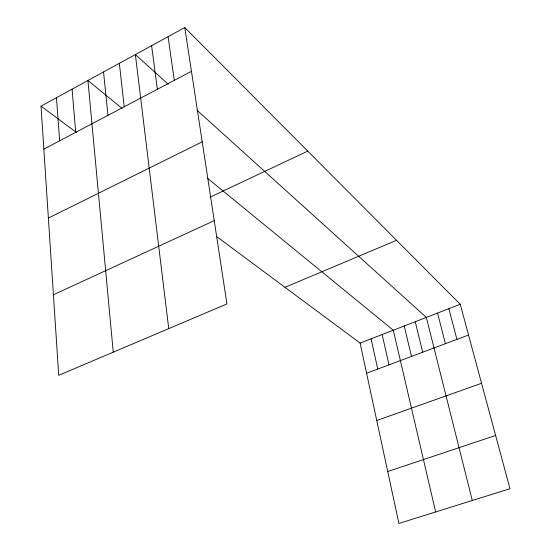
<?xml version="1.0" encoding="UTF-8"?>
<svg xmlns="http://www.w3.org/2000/svg" width="551" height="551" viewBox="0 0 551 551"><rect width="100%" height="100%" fill="white"/><g stroke="black" fill="none" stroke-linecap="round" stroke-linejoin="round"><path stroke-width="0.83" d="M184.778 27.55L226.936 303.918L58.709 375.327L41.022 106.15L184.778 27.55L460.25 304.283L509.978 488.696L398.903 523.45L360.099 343.087L216.447 236.42M43.846 149.135L191.459 71.327M48.378 218.086L202.21 141.834M209.883 197.244L307.775 151.105M53.419 294.764L214.229 220.648M284.977 287.305L396.562 240.298M360.099 343.087L460.25 304.283M366.587 373.241L468.543 335.022M376.753 420.503L481.553 383.276M387.732 471.518L495.625 435.462M41.022 106.15L76.596 132.564M122.212 108.533L87.933 80.501L113.251 352.179M207.665 178.414L393.297 330.221L435.641 511.955M168.248 84.275L135.36 54.57L168.744 328.623M197.024 110.269L426.35 317.417L472.297 500.487M448.858 308.698L456.931 339.375M437.556 313.078L445.428 343.686M415.24 321.722L422.707 352.199M404.227 325.992L411.494 356.407M382.139 334.547L389.013 364.831M371.071 338.837L377.752 369.053M168.083 36.683L174.288 80.377M151.608 45.685L157.359 89.303M119.34 63.331L124.209 106.777M103.533 71.974L107.975 115.331M72.085 89.166L75.701 132.343M56.45 97.72L59.666 140.794"/></g></svg>
